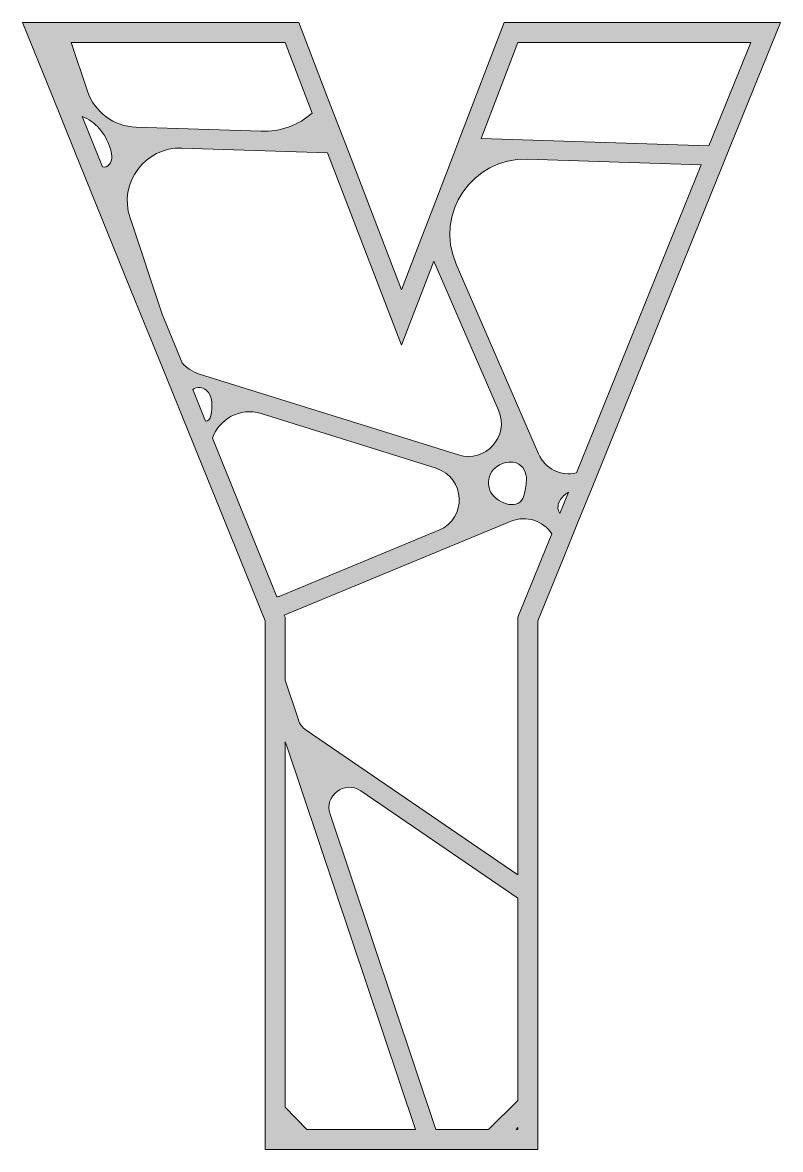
# Model space of a CAD drawing. Extents: x -1650 to 2650, y -4022 to 3022.
# Drawn here: x -948.3 to -650, y -4021.8 to -3578.2 of the extents above; entities that cross this region are included whole.
import ezdxf

# ---------------------------------------------------------------- set-up
doc = ezdxf.new("R2010")
doc.units = 0
doc.header["$MEASUREMENT"] = 0
doc.layers.add('Layer 1', color=7, linetype='Continuous')

msp = doc.modelspace()

# ---------------------------------------------------------------- hatches: boundary and pattern name
at = {"layer": 'Layer 1', "true_color": 0xffffff}
h = msp.add_hatch(color=7, dxfattribs=at)
h.dxf.hatch_style = 2
h.paths.add_polyline_path([(-758.73, -3578.25), (-776.16, -3623.59), (-778.58, -3629.86), (-785.96, -3649.07), (-790.9, -3661.89), (-799.16, -3683.39), (-819.7, -3630.01), (-828.52, -3607.1), (-839.61, -3578.25), (-931.83, -3578.25), (-939.85, -3578.25), (-948.33, -3578.25), (-936.97, -3606.26), (-927.69, -3629.17), (-903.95, -3687.71), (-900.45, -3696.37), (-894.86, -3710.15), (-852.85, -3813.76), (-852.85, -3854.95), (-852.85, -3997.08), (-852.85, -4007.96), (-852.85, -4021.75), (-839.33, -4021.75), (-828.67, -4021.75), (-791.09, -4021.75), (-782.52, -4021.75), (-772.8, -4021.75), (-761.99, -4021.75), (-745.47, -4021.75), (-745.47, -4005.37), (-745.47, -3994.66), (-745.47, -3928.18), (-745.47, -3918.97), (-745.47, -3813.76), (-735.58, -3789.35), (-729.59, -3774.56), (-724.17, -3761.22), (-720.24, -3751.51), (-672.82, -3634.55), (-669.78, -3627.04), (-650, -3578.25)])
edge = h.paths.add_edge_path()
edge.add_spline(control_points=[(-845, -3586.1), (-845, -3586.1), (-834.31, -3613.9), (-834.31, -3613.9), (-839.61, -3618.51), (-846.63, -3621.3), (-854.54, -3621.04), (-854.54, -3621.04), (-903.67, -3619.45), (-903.67, -3619.45), (-912.38, -3619.16), (-920, -3613.49), (-922.78, -3605.23), (-922.78, -3605.23), (-929.19, -3586.1), (-929.19, -3586.1), (-929.19, -3586.1), (-845, -3586.1), (-845, -3586.1)], knot_values=[0, 0, 0, 0, 1, 1, 1, 2, 2, 2, 3, 3, 3, 4, 4, 4, 5, 5, 5, 6, 6, 6, 6], degree=3, periodic=1)
edge = h.paths.add_edge_path()
edge.add_spline(control_points=[(-914.17, -3634.16), (-914.8, -3634.92), (-915.86, -3635.35), (-916.81, -3635.09), (-916.81, -3635.09), (-924.84, -3615.29), (-924.84, -3615.29), (-922.25, -3616.09), (-920, -3617.89), (-918.19, -3619.93), (-916.23, -3622.13), (-914.98, -3624.55), (-913.99, -3627.29), (-913.25, -3629.35), (-912.63, -3632.35), (-914.17, -3634.16)], knot_values=[0, 0, 0, 0, 1, 1, 1, 2, 2, 2, 3, 3, 3, 4, 4, 4, 5, 5, 5, 5], degree=3, periodic=1)
edge = h.paths.add_edge_path()
edge.add_spline(control_points=[(-893.34, -3692.99), (-893.34, -3692.99), (-906.03, -3655.13), (-906.03, -3655.13), (-910.66, -3641.34), (-900.11, -3627.18), (-885.58, -3627.65), (-885.58, -3627.65), (-828.3, -3629.5), (-828.3, -3629.5), (-828.3, -3629.5), (-799.16, -3705.28), (-799.16, -3705.28), (-799.16, -3705.28), (-786.44, -3672.18), (-786.44, -3672.18), (-786.44, -3672.18), (-760.97, -3730.85), (-760.97, -3730.85), (-756.53, -3741.06), (-766.14, -3751.75), (-776.76, -3748.43), (-776.76, -3748.43), (-878.69, -3716.6), (-878.69, -3716.6), (-881.37, -3715.76), (-883.74, -3714.22), (-885.55, -3712.18), (-885.55, -3712.18), (-893.34, -3692.99), (-893.34, -3692.99)], knot_values=[0, 0, 0, 0, 1, 1, 1, 2, 2, 2, 3, 3, 3, 4, 4, 4, 5, 5, 5, 6, 6, 6, 7, 7, 7, 8, 8, 8, 9, 9, 9, 10, 10, 10, 10], degree=3, periodic=1)
edge = h.paths.add_edge_path()
edge.add_spline(control_points=[(-759.37, -3751.82), (-757.3, -3751.04), (-754.86, -3750.92), (-752.98, -3752.06), (-750.55, -3753.53), (-749.69, -3756.55), (-750.06, -3759.22), (-750.3, -3760.94), (-750.61, -3763.95), (-751.4, -3765.54), (-753.94, -3770.6), (-761.99, -3766.82), (-763.94, -3763.23), (-765.32, -3760.67), (-765.23, -3757.34), (-763.57, -3754.96), (-762.55, -3753.51), (-761.03, -3752.46), (-759.37, -3751.82)], knot_values=[0, 0, 0, 0, 1, 1, 1, 2, 2, 2, 3, 3, 3, 4, 4, 4, 5, 5, 5, 6, 6, 6, 6], degree=3, periodic=1)
edge = h.paths.add_edge_path()
edge.add_spline(control_points=[(-848.2, -3804.32), (-848.2, -3804.32), (-873.56, -3741.77), (-873.56, -3741.77), (-870.96, -3734.44), (-862.88, -3729.51), (-854.39, -3732.16), (-854.39, -3732.16), (-785.56, -3753.66), (-785.56, -3753.66), (-773.96, -3757.28), (-773.24, -3773.43), (-784.47, -3778.07), (-784.47, -3778.07), (-847.08, -3803.96), (-847.08, -3803.96), (-847.45, -3804.11), (-847.83, -3804.23), (-848.2, -3804.32)], knot_values=[0, 0, 0, 0, 1, 1, 1, 2, 2, 2, 3, 3, 3, 4, 4, 4, 5, 5, 5, 6, 6, 6, 6], degree=3, periodic=1)
edge = h.paths.add_edge_path()
edge.add_spline(control_points=[(-881.32, -3722.63), (-880.56, -3721.95), (-879.47, -3721.75), (-878.46, -3721.88), (-877.57, -3722), (-876.71, -3722.35), (-876.01, -3722.91), (-873.15, -3725.18), (-873.6, -3729.66), (-874.22, -3732.85), (-874.52, -3734.45), (-875.32, -3735.06), (-876.27, -3735.08), (-876.27, -3735.08), (-881.32, -3722.63), (-881.32, -3722.63)], knot_values=[0, 0, 0, 0, 1, 1, 1, 2, 2, 2, 3, 3, 3, 4, 4, 4, 5, 5, 5, 5], degree=3, periodic=1)
edge = h.paths.add_edge_path()
edge.add_spline(control_points=[(-836.37, -4013.9), (-836.37, -4013.9), (-845, -4005.1), (-845, -4005.1), (-845, -4005.1), (-845, -3861.39), (-845, -3861.39), (-844.79, -3861.79), (-844.61, -3862.21), (-844.46, -3862.64), (-844.46, -3862.64), (-793.72, -4013.9), (-793.72, -4013.9), (-793.72, -4013.9), (-836.37, -4013.9), (-836.37, -4013.9)], knot_values=[0, 0, 0, 0, 1, 1, 1, 2, 2, 2, 3, 3, 3, 4, 4, 4, 5, 5, 5, 5], degree=3, periodic=1)
h.paths.add_polyline_path([(-753.33, -4013.9), (-754.07, -4013.9), (-753.33, -4013.17)])
edge = h.paths.add_edge_path()
edge.add_spline(control_points=[(-753.33, -4002.44), (-753.33, -4002.44), (-764.88, -4013.9), (-764.88, -4013.9), (-764.88, -4013.9), (-785.7, -4013.9), (-785.7, -4013.9), (-785.7, -4013.9), (-827.31, -3889.81), (-827.31, -3889.81), (-829.76, -3882.52), (-821.55, -3876.3), (-815.19, -3880.63), (-815.19, -3880.63), (-753.33, -3922.82), (-753.33, -3922.82), (-753.33, -3922.82), (-753.33, -4002.44), (-753.33, -4002.44)], knot_values=[0, 0, 0, 0, 1, 1, 1, 2, 2, 2, 3, 3, 3, 4, 4, 4, 5, 5, 5, 6, 6, 6, 6], degree=3, periodic=1)
edge = h.paths.add_edge_path()
edge.add_spline(control_points=[(-753.33, -3812.23), (-753.33, -3812.23), (-753.33, -3913.61), (-753.33, -3913.61), (-753.33, -3913.61), (-836.69, -3856.76), (-836.69, -3856.76), (-838.13, -3855.78), (-839.21, -3854.35), (-839.77, -3852.69), (-839.77, -3852.69), (-845, -3837.09), (-845, -3837.09), (-845, -3837.09), (-845, -3812.23), (-845, -3812.23), (-845, -3812.23), (-845.31, -3811.46), (-845.31, -3811.46), (-845.31, -3811.46), (-755.94, -3774.51), (-755.94, -3774.51), (-750.05, -3772.07), (-743.39, -3774.28), (-740.05, -3779.47), (-740.05, -3779.47), (-753.33, -3812.23), (-753.33, -3812.23)], knot_values=[0, 0, 0, 0, 1, 1, 1, 2, 2, 2, 3, 3, 3, 4, 4, 4, 5, 5, 5, 6, 6, 6, 7, 7, 7, 8, 8, 8, 9, 9, 9, 9], degree=3, periodic=1)
edge = h.paths.add_edge_path()
edge.add_spline(control_points=[(-737.37, -3770.42), (-737.85, -3769.14), (-737.54, -3767.68), (-736.89, -3766.48), (-736.1, -3765.03), (-734.85, -3763.91), (-733.4, -3763.09), (-733.4, -3763.09), (-736.79, -3771.44), (-736.79, -3771.44), (-737.04, -3771.13), (-737.23, -3770.79), (-737.37, -3770.42)], knot_values=[0, 0, 0, 0, 1, 1, 1, 2, 2, 2, 3, 3, 3, 4, 4, 4, 4], degree=3, periodic=1)
edge = h.paths.add_edge_path()
edge.add_spline(control_points=[(-730.33, -3755.5), (-736.34, -3756.93), (-742.68, -3753.88), (-745.21, -3748.03), (-745.21, -3748.03), (-777.66, -3673.29), (-777.66, -3673.29), (-786.28, -3653.43), (-771.28, -3631.36), (-749.64, -3632.06), (-749.64, -3632.06), (-681.19, -3634.28), (-681.19, -3634.28), (-681.19, -3634.28), (-730.33, -3755.5), (-730.33, -3755.5)], knot_values=[0, 0, 0, 0, 1, 1, 1, 2, 2, 2, 3, 3, 3, 4, 4, 4, 5, 5, 5, 5], degree=3, periodic=1)
h.paths.add_polyline_path([(-678.14, -3626.76), (-767.85, -3623.85), (-753.33, -3586.1), (-661.66, -3586.1)])

# ---------------------------------------------------------------- linework, layer by layer
at = {"layer": 'Layer 1', "lineweight": 0}
for points in [[(-758.73, -3578.25), (-776.16, -3623.59), (-778.58, -3629.86), (-785.96, -3649.07), (-790.9, -3661.89), (-799.16, -3683.39), (-819.7, -3630.01), (-828.52, -3607.1), (-839.61, -3578.25), (-931.83, -3578.25), (-939.85, -3578.25), (-948.33, -3578.25), (-936.97, -3606.26), (-927.69, -3629.17), (-903.95, -3687.71), (-900.45, -3696.37), (-894.86, -3710.15), (-852.85, -3813.76), (-852.85, -3854.95), (-852.85, -3997.08), (-852.85, -4007.96), (-852.85, -4021.75), (-839.33, -4021.75), (-828.67, -4021.75), (-791.09, -4021.75), (-782.52, -4021.75), (-772.8, -4021.75), (-761.99, -4021.75), (-745.47, -4021.75), (-745.47, -4005.37), (-745.47, -3994.66), (-745.47, -3928.18), (-745.47, -3918.97), (-745.47, -3813.76), (-735.58, -3789.35), (-729.59, -3774.56), (-724.17, -3761.22), (-720.24, -3751.51), (-672.82, -3634.55), (-669.78, -3627.04), (-650, -3578.25), (-758.73, -3578.25)], [(-678.14, -3626.76), (-767.85, -3623.85), (-753.33, -3586.1), (-661.66, -3586.1), (-678.14, -3626.76)], [(-753.33, -4013.9), (-754.07, -4013.9), (-753.33, -4013.17), (-753.33, -4013.9)]]:
    msp.add_lwpolyline(points, dxfattribs=at)
for points, knots in [([(-845, -3586.1), (-845, -3586.1), (-834.31, -3613.9), (-834.31, -3613.9), (-839.61, -3618.51), (-846.63, -3621.3), (-854.54, -3621.04), (-854.54, -3621.04), (-903.67, -3619.45), (-903.67, -3619.45), (-912.38, -3619.16), (-920, -3613.49), (-922.78, -3605.23), (-922.78, -3605.23), (-929.19, -3586.1), (-929.19, -3586.1), (-929.19, -3586.1), (-845, -3586.1), (-845, -3586.1)], [0, 0, 0, 0, 1, 1, 1, 2, 2, 2, 3, 3, 3, 4, 4, 4, 5, 5, 5, 6, 6, 6, 6]), ([(-914.17, -3634.16), (-914.8, -3634.92), (-915.86, -3635.35), (-916.81, -3635.09), (-916.81, -3635.09), (-924.84, -3615.29), (-924.84, -3615.29), (-922.25, -3616.09), (-920, -3617.89), (-918.19, -3619.93), (-916.23, -3622.13), (-914.98, -3624.55), (-913.99, -3627.29), (-913.25, -3629.35), (-912.63, -3632.35), (-914.17, -3634.16)], [0, 0, 0, 0, 1, 1, 1, 2, 2, 2, 3, 3, 3, 4, 4, 4, 5, 5, 5, 5]), ([(-893.34, -3692.99), (-893.34, -3692.99), (-906.03, -3655.13), (-906.03, -3655.13), (-910.66, -3641.34), (-900.11, -3627.18), (-885.58, -3627.65), (-885.58, -3627.65), (-828.3, -3629.5), (-828.3, -3629.5), (-828.3, -3629.5), (-799.16, -3705.28), (-799.16, -3705.28), (-799.16, -3705.28), (-786.44, -3672.18), (-786.44, -3672.18), (-786.44, -3672.18), (-760.97, -3730.85), (-760.97, -3730.85), (-756.53, -3741.06), (-766.14, -3751.75), (-776.76, -3748.43), (-776.76, -3748.43), (-878.69, -3716.6), (-878.69, -3716.6), (-881.37, -3715.76), (-883.74, -3714.22), (-885.55, -3712.18), (-885.55, -3712.18), (-893.34, -3692.99), (-893.34, -3692.99)], [0, 0, 0, 0, 1, 1, 1, 2, 2, 2, 3, 3, 3, 4, 4, 4, 5, 5, 5, 6, 6, 6, 7, 7, 7, 8, 8, 8, 9, 9, 9, 10, 10, 10, 10]), ([(-730.33, -3755.5), (-736.34, -3756.93), (-742.68, -3753.88), (-745.21, -3748.03), (-745.21, -3748.03), (-777.66, -3673.29), (-777.66, -3673.29), (-786.28, -3653.43), (-771.28, -3631.36), (-749.64, -3632.06), (-749.64, -3632.06), (-681.19, -3634.28), (-681.19, -3634.28), (-681.19, -3634.28), (-730.33, -3755.5), (-730.33, -3755.5)], [0, 0, 0, 0, 1, 1, 1, 2, 2, 2, 3, 3, 3, 4, 4, 4, 5, 5, 5, 5]), ([(-881.32, -3722.63), (-880.56, -3721.95), (-879.47, -3721.75), (-878.46, -3721.88), (-877.57, -3722), (-876.71, -3722.35), (-876.01, -3722.91), (-873.15, -3725.18), (-873.6, -3729.66), (-874.22, -3732.85), (-874.52, -3734.45), (-875.32, -3735.06), (-876.27, -3735.08), (-876.27, -3735.08), (-881.32, -3722.63), (-881.32, -3722.63)], [0, 0, 0, 0, 1, 1, 1, 2, 2, 2, 3, 3, 3, 4, 4, 4, 5, 5, 5, 5]), ([(-848.2, -3804.32), (-848.2, -3804.32), (-873.56, -3741.77), (-873.56, -3741.77), (-870.96, -3734.44), (-862.88, -3729.51), (-854.39, -3732.16), (-854.39, -3732.16), (-785.56, -3753.66), (-785.56, -3753.66), (-773.96, -3757.28), (-773.24, -3773.43), (-784.47, -3778.07), (-784.47, -3778.07), (-847.08, -3803.96), (-847.08, -3803.96), (-847.45, -3804.11), (-847.83, -3804.23), (-848.2, -3804.32)], [0, 0, 0, 0, 1, 1, 1, 2, 2, 2, 3, 3, 3, 4, 4, 4, 5, 5, 5, 6, 6, 6, 6]), ([(-759.37, -3751.82), (-757.3, -3751.04), (-754.86, -3750.92), (-752.98, -3752.06), (-750.55, -3753.53), (-749.69, -3756.55), (-750.06, -3759.22), (-750.3, -3760.94), (-750.61, -3763.95), (-751.4, -3765.54), (-753.94, -3770.6), (-761.99, -3766.82), (-763.94, -3763.23), (-765.32, -3760.67), (-765.23, -3757.34), (-763.57, -3754.96), (-762.55, -3753.51), (-761.03, -3752.46), (-759.37, -3751.82)], [0, 0, 0, 0, 1, 1, 1, 2, 2, 2, 3, 3, 3, 4, 4, 4, 5, 5, 5, 6, 6, 6, 6]), ([(-737.37, -3770.42), (-737.85, -3769.14), (-737.54, -3767.68), (-736.89, -3766.48), (-736.1, -3765.03), (-734.85, -3763.91), (-733.4, -3763.09), (-733.4, -3763.09), (-736.79, -3771.44), (-736.79, -3771.44), (-737.04, -3771.13), (-737.23, -3770.79), (-737.37, -3770.42)], [0, 0, 0, 0, 1, 1, 1, 2, 2, 2, 3, 3, 3, 4, 4, 4, 4]), ([(-753.33, -3812.23), (-753.33, -3812.23), (-753.33, -3913.61), (-753.33, -3913.61), (-753.33, -3913.61), (-836.69, -3856.76), (-836.69, -3856.76), (-838.13, -3855.78), (-839.21, -3854.35), (-839.77, -3852.69), (-839.77, -3852.69), (-845, -3837.09), (-845, -3837.09), (-845, -3837.09), (-845, -3812.23), (-845, -3812.23), (-845, -3812.23), (-845.31, -3811.46), (-845.31, -3811.46), (-845.31, -3811.46), (-755.94, -3774.51), (-755.94, -3774.51), (-750.05, -3772.07), (-743.39, -3774.28), (-740.05, -3779.47), (-740.05, -3779.47), (-753.33, -3812.23), (-753.33, -3812.23)], [0, 0, 0, 0, 1, 1, 1, 2, 2, 2, 3, 3, 3, 4, 4, 4, 5, 5, 5, 6, 6, 6, 7, 7, 7, 8, 8, 8, 9, 9, 9, 9]), ([(-836.37, -4013.9), (-836.37, -4013.9), (-845, -4005.1), (-845, -4005.1), (-845, -4005.1), (-845, -3861.39), (-845, -3861.39), (-844.79, -3861.79), (-844.61, -3862.21), (-844.46, -3862.64), (-844.46, -3862.64), (-793.72, -4013.9), (-793.72, -4013.9), (-793.72, -4013.9), (-836.37, -4013.9), (-836.37, -4013.9)], [0, 0, 0, 0, 1, 1, 1, 2, 2, 2, 3, 3, 3, 4, 4, 4, 5, 5, 5, 5]), ([(-753.33, -4002.44), (-753.33, -4002.44), (-764.88, -4013.9), (-764.88, -4013.9), (-764.88, -4013.9), (-785.7, -4013.9), (-785.7, -4013.9), (-785.7, -4013.9), (-827.31, -3889.81), (-827.31, -3889.81), (-829.76, -3882.52), (-821.55, -3876.3), (-815.19, -3880.63), (-815.19, -3880.63), (-753.33, -3922.82), (-753.33, -3922.82), (-753.33, -3922.82), (-753.33, -4002.44), (-753.33, -4002.44)], [0, 0, 0, 0, 1, 1, 1, 2, 2, 2, 3, 3, 3, 4, 4, 4, 5, 5, 5, 6, 6, 6, 6])]:
    msp.add_open_spline(points, degree=3, knots=knots, dxfattribs=at)

doc.saveas('drawing.dxf')
